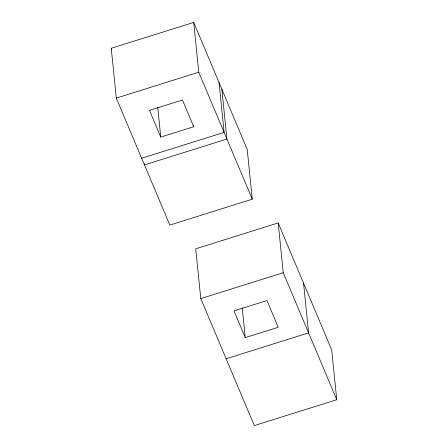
<?xml version="1.0" encoding="UTF-8"?>
<svg xmlns="http://www.w3.org/2000/svg" width="448" height="448" viewBox="0 0 448 448"><rect width="100%" height="100%" fill="white"/><g stroke="black" fill="none" stroke-linecap="round" stroke-linejoin="round"><path stroke-width="0.67" d="M111.244 48.283L193.704 22.4L247.212 149.391L252.269 199.198L169.809 225.081L116.306 98.09L111.244 48.283L111.787 49.571M116.306 98.09L198.761 72.206L193.704 22.4M193.738 126.756L182.476 100.022L149.492 110.376L160.754 137.11L193.738 126.756L193.598 125.373M141.652 158.245L224.106 132.362L219.05 82.555M278.191 222.919L195.731 248.802L200.788 298.609L254.296 425.6L336.756 399.717L331.694 349.91L278.191 222.919L283.248 272.726L336.756 399.717M200.788 298.609L283.248 272.726M245.241 337.63L278.225 327.275L266.958 300.541L233.974 310.895L245.241 337.63L242.217 307.882M226.134 358.758L308.594 332.875L303.537 283.074M198.761 72.206L252.269 199.198M221.866 89.242L226.923 139.042L144.463 164.926L144.323 163.542M157.735 107.369L160.754 137.11"/></g></svg>
